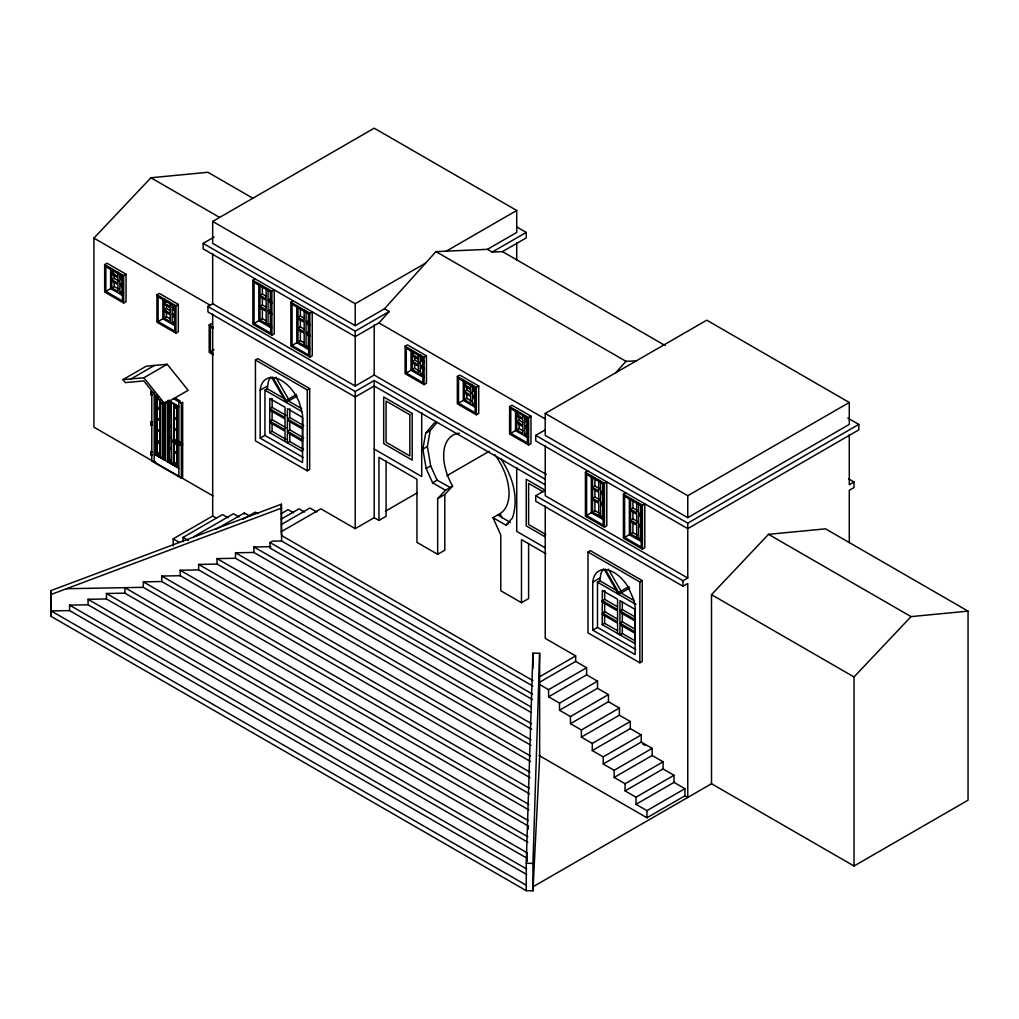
<?xml version="1.0" encoding="UTF-8"?>
<svg xmlns="http://www.w3.org/2000/svg" width="1019" height="1019" viewBox="0 0 1019 1019"><rect width="100%" height="100%" fill="white"/><g stroke="black" fill="none" stroke-linecap="round" stroke-linejoin="round"><path stroke-width="1.5" d="M164.072 457.365C163.906 457.187 164.416 457.327 163.562 456.295M175.268 462.843C175.204 464.995 177.37 463.925 175.102 463.314C177.14 462.843 174.58 465.288 175.981 463.021M158.098 407.676C158.047 410.224 157.97 407.727 158.633 408.492M164.416 456.346C163.46 456.83 164.632 457.48 164.416 457.378M302.605 427.713L287.396 418.936L287.396 408.644L302.643 417.446L302.541 451.608L269.691 432.642L269.78 398.467L285.027 407.269L285.027 417.561L269.755 408.746L269.742 410.109L285.027 418.936L285.027 429.903L269.717 421L272.098 419.637L272.124 410.3M269.691 432.642L272.06 431.266L272.086 422.414M269.755 408.746L272.124 407.371L272.149 398.569M634.722 640.645L622.329 633.5L619.947 634.862L619.947 624.583L635.13 633.347L635.13 631.971L619.947 623.208L619.947 612.304L635.155 621.081L635.155 619.705L619.947 610.929L619.947 600.637L635.194 609.438L635.104 643.613L602.242 624.634L602.331 590.472L617.578 599.274L617.578 609.553L602.305 600.739L602.305 602.114L617.578 610.929L617.578 621.896L602.267 613.005L604.649 611.629L604.675 602.293M602.242 624.634L604.611 623.271L604.636 614.419M602.305 600.739L604.675 599.363L604.7 590.561M158.582 419.446C157.767 421.841 157.41 417.179 158.404 420.236C157.423 417.688 157.881 420.72 158.404 420.236M164.696 446.182C163.511 443.596 163.613 446.984 164.836 445.902M164.467 423.777L163.779 422.388L164.747 423.649M169.676 425.292C168.861 427.496 169.816 426.095 169.014 426.159M170.097 403.537L169.421 404.237L169.345 403.014M176.16 452.92C174.236 451.099 175.485 452.372 176.338 452.614C176.058 451.71 174.122 452.079 176.402 452.576M159.219 430.948L159.053 430.298M163.779 433.623C165.295 435.903 163.715 433.865 163.626 434.4C165.307 435.801 163.792 433.712 164.556 434.514C163.04 432.464 165.511 436.591 163.575 434.272M176.376 407.727C175.816 407.676 174.86 407.167 176.325 407.46M176.325 441.507L175.192 440.412L176.262 441.609M157.894 430.133C158.697 433.19 156.799 428.63 158.531 431.432M158.671 419.624C157.805 420.63 156.951 418.809 158.709 419.79M158.709 453.608C156.48 452.691 158.289 454.092 158.684 453.748M159.231 419.65L159.168 419.102M164.39 423.637L163.906 422.363M169.638 425.42L170.084 426.872L168.988 425.789M170.135 449.315C170.007 449.022 168.848 448.615 169.651 448.36M169.867 438.03C168.568 436.17 169.269 437.393 170.198 438.043C167.715 435.801 171.026 439.265 169.116 437.673C170.44 437.291 168.912 438.985 169.651 436.603M170.148 426.12C168.364 425.687 169.027 426.91 170.237 426.299M170.033 460.626C169.307 459.951 169.103 459.811 170.198 459.951M170.007 426.643L170.097 426.159M176.325 429.738C175.981 429.891 174.211 428.935 176.376 430.222M176.249 407.842L175.192 406.67L176.338 407.562M169.663 414.364C169.256 415.688 168.887 415.841 169.676 414.071M158.251 397.677L157.448 396.569L158.569 397.665M158.531 431.292L157.69 430.107M158.442 419.968L157.525 419.637L158.034 418.962M164.658 411.638C163.779 412.224 163.6 412.147 164.467 411.51M164.747 445.558C163.18 445.685 163.702 445.621 164.747 446.067M164.276 446.042C164.008 444.348 163.69 446.984 164.811 445.736M170.033 403.575C168.95 404.174 169.625 405.486 169.676 402.811M169.676 448.182C169.205 450.029 168.925 447.8 169.906 448.385M169.906 403.409L169.269 403.893L170.262 404.199M175.332 441.291L175.192 440.475M176.096 430.413L175.128 429.661L176.325 429.954M164.135 456.537C163.32 456.079 165.002 457.875 163.741 456.143M169.167 414.313C169.065 416.478 170.3 413.981 169.447 415.434C170.542 414.797 168.415 415.293 170.262 415.141M175.943 463.62L175.255 463.059L176.236 463.811M157.537 442.233L158.34 442.73M169.129 448.118C171.536 450.984 167.549 447.736 170.262 448.882M176.121 407.625C175.319 406.122 175.663 408.479 175.943 406.759M158.569 453.888L157.423 452.869L158.633 453.786M164.377 412.466L163.715 411.166L164.53 412.491M170.198 460.155L169.103 460.142L169.651 459.098M170.097 448.526L169.129 448.666L170.198 448.704M176.223 418.325C174.899 418.452 175.701 417.624 176.223 419.153M158.009 453.863C156.429 451.481 159.448 454.538 157.499 452.678M164.39 412.338L163.588 411.307L164.594 412.504M169.969 459.594L169.663 460.563L168.988 459.556M158.531 408.109C157.703 409.154 157.028 408.67 157.932 407.613M158.518 419.484C157.372 420.58 157.614 418.249 158.365 419.688M158.378 431.432L157.767 430.107M164.568 434.935L163.588 434.005L164.811 434.795M170.097 437.278L169.167 437.699L169.765 437.138M169.982 448.895L169.192 448.245M176.376 418.669L175.268 418.733L175.344 417.815M158.404 452.92L157.678 453.646L158.021 452.449M159.231 430.349L158.187 429.789M169.663 459.34C169.46 460.282 169.383 460.983 169.345 459.238M157.614 419.815L157.474 418.987M158.085 441.163C159.626 443.571 156.302 442.475 158.518 441.202M157.665 442.386C157.869 440.883 157.869 442.857 158.391 442.628M158.633 453.264C157.856 453.137 156.646 453.417 158.531 453.086M158.34 441.711L157.945 442.31L158.633 442.233M165.371 434.209L164.9 433.521M169.816 448.857L169.052 448.22M169.396 460.142L169.281 459.302L169.218 460.244M176.058 407.842C174.848 406.224 175.803 408.683 175.625 406.581M158.404 442.221C157.117 441.049 157.805 443.736 158.251 441.533M164.174 446.105L164.059 444.883M164.53 422.719L163.83 423.28L164.377 422.579M170.135 403.753C168.148 402.747 169.116 404.441 170.275 404.059M168.988 448.577L170.275 449.035M175.93 452.831L175.293 451.583L175.268 452.474L175.79 451.634L175.535 452.729L176.338 452.614M175.65 429.266L175.243 429.967L176.262 430.362M175.574 463.288L175.586 463.416M158.646 431.152L157.448 430.795L158.021 429.954M163.83 423.458C163.957 422.095 163.307 424.401 164.658 422.885M175.65 430.311L175.892 429.623M526.237 890.695L526.237 863.271L532.912 653.192L539.637 653.294L539.637 757.525L532.95 890.81L526.237 890.695L51.154 616.419L50.95 590.6L281.371 504.201L281.588 541L532.912 686.105M532.95 890.81L532.95 863.386L539.637 653.294M157.588 441.609L158.123 442.654L157.907 441.736M157.512 418.936L157.779 419.204M157.652 419.127L158.111 419.013M164.709 456.881C164.607 457.136 162.976 457.047 164.034 456.181M169.791 437.61L170.097 437.418M157.448 407.804L158.085 408.848M163.995 423.509L164.084 422.592M164.454 434.973L163.613 433.801L164.441 434.846M169.753 414.504L169.472 415.485M170.007 448.984L169.129 448.946L169.294 448.029M176.007 429.725C175.217 429.993 174.427 429.763 176.223 429.572M176.147 441.584L175.23 440.45L176.223 441.405M169.23 425.547L169.09 426.388L170.148 426.464M163.842 433.648L163.677 434.438L163.715 433.788M164.39 423.573L164.072 422.592M178.21 444.22C182.006 446.666 179.306 438.145 177.166 442.615C177.573 443.978 177.268 443.634 179.65 444.679L180.134 444.386C171.154 441.329 186.961 441.431 176.746 444.793M157.767 442.259L157.792 441.902M169.052 448.335L169.906 449.252L169.498 448.398M158.467 408.148L157.588 408.555L158.251 407.791M169.651 414.491C168.594 415.051 169.676 415.243 169.307 414.287M158.06 397.639C157.907 396.633 157.346 398.174 158.111 396.951M528.211 829.148L528.364 826.103L124.891 593.16L106.46 593.491L106.46 598.968L527.829 842.254M527.154 861.45L527.307 852.916L88.029 599.299L88.029 604.789L527.307 858.406M169.027 425.675C170.542 427.674 168.746 424.668 169.6 426.808M169.969 414.618L169.014 414.669L169.753 415.332M158.404 407.944L157.588 407.906L158.251 408.925M158.047 453.43L157.767 452.856M150.85 394.124L150.927 391.181L151.372 395.334M151.016 424.324L150.863 421.637L152.315 421.637L151.462 422.07M150.774 421.649L151.372 425.534L151.551 422.133M150.876 451.697L152.379 451.863M151.016 454.512L151.016 451.914M151.143 452.258L151.372 455.722M169.804 426.311L169.001 426.057L170.084 426.872M157.461 430.706L158.111 431.113M163.588 445.086L164.097 446.042L164.161 444.985M169.294 403.167L169.816 404.314L169.23 403.053M168.976 437.113L169.345 437.711L169.651 436.909M164.326 434.323L163.779 434.17M175.408 440.323L176.02 441.647M158.314 397.41L157.486 396.951L158.098 397.244M176.223 452.054C174.567 452.958 175.701 451.812 175.535 452.742M164.581 411.791L163.613 411.243L164.314 411.905M158.009 408.262L157.703 408.492M169.804 414.72L169.167 415.077M163.588 456.525L163.995 456.461M169.167 460.18L169.192 459.289L169.32 459.938M170.211 426.515L169.027 426.273L169.918 425.866M164.314 411.332C163.83 412.173 163.46 412.644 164.365 411.727M175.879 419.178L176.096 418.159M176.16 419.178L175.141 418.529L176.402 418.834M169.613 438.004L169.727 437.368M163.842 412.198L164.123 412.135M169.829 404.352L169.027 403.193L169.663 404.339M175.561 417.854C176.083 420.554 174.873 416.86 176.325 418.707M175.141 451.761L175.535 452.716L176.16 452.092M170.262 403.893L169.129 403.307M175.243 407.218L175.701 407.587M164.123 457.378L163.613 456.665L164.67 457.136M158.467 396.901C157.104 397.295 157.881 397.537 157.958 396.837M168.988 403.511L169.269 404.11L169.218 403.473M175.434 430.145L175.217 429.152L175.612 430.171M157.512 397.028L158.225 397.079L157.423 396.62M169.179 403.766L169.651 403.269L169.001 403.702M175.969 452.449L175.243 452.474L175.65 451.761M175.153 440.807L175.281 440.463M163.995 445.469L164.416 445.812M157.792 408.517L158.404 408.95M175.841 418.159C175.319 419.573 175.077 417.777 175.561 419M175.574 430.005L175.293 429.317L175.65 429.878M182.503 444.297L182.044 443.138L181.866 444.819L182.325 443.966M182.337 444.08L181.879 443.52M163.983 411.51L164.25 411.523M175.434 417.828L175.497 418.516M164.836 423.407L163.842 422.987M175.268 429.381L175.421 429.993M175.472 463.912L175.994 463.874M157.779 442.182L157.97 442.348M165.345 445.736L164.9 444.768M176.504 444.551L176.211 443.545M177.79 443.329L177.854 441.444M177.217 444.883L177.077 443.8L176.211 443.889M178.465 441.367C179.815 445.303 175.561 443.15 178.083 443.482M178.847 441.533L178.108 442.794L179.879 444.526M157.869 408.097L157.932 408.441M164.084 411.561L163.906 411.791M163.804 434.654L164.416 434.565M169.498 415.395L170.275 415.306M175.612 418.07L175.574 418.936L175.332 418.338M163.944 445.978L163.575 445.596M175.612 452.347L175.688 452.181M175.243 451.863L175.217 452.232M459.276 433.215A44.543 25.717 60 0 0 452.589 486.127L445.469 490.241L432.591 482.815L426.171 468.511L422.872 449.137L425.675 433.164L434.145 423.089L437.049 422.49M450.22 487.502L437.113 480.204L430.68 465.9L427.381 446.526L430.184 430.566L436.782 422.719M158.531 430.591L157.525 430.871M169.383 437.469L169.906 437.151M159.295 408.288L158.62 407.383M163.893 445.252L164.428 445.723M157.932 419.42L157.792 419.943M169.613 426.031L169.906 425.789M163.855 444.883L163.842 445.914M151.258 395.308L152.213 394.824M151.105 424.452L151.5 425.038M151.372 425.534L151.334 422.248M151.258 455.697L152.379 455.111M284.518 398.747L267.309 388.812L268.494 380.928L270.85 376.979M617.068 590.753L599.86 580.817L601.044 572.933L603.414 568.971M175.523 406.721L175.663 406.798M169.574 425.725L169.613 426.362M169.383 426.133L169.536 425.598M175.434 452.041L175.828 452.27M163.613 434.043L163.613 433.801M157.92 430.693L158.251 430.285M177.026 442.998L174.007 441.252L172.937 441.877C169.421 440.157 176.58 440.399 177.013 442.998L173.001 441.431L176.262 443.431M172.3 440.616L173.192 440.361M151.207 425.407L152.213 425.025M178.261 442.908L179.229 441.8M384.507 308.757L435.966 251.617L487.439 249.337L516.735 232.421L516.735 210.474L374.202 128.19L212.678 221.441L212.678 243.388L355.211 325.672L384.507 308.757L389.245 311.508L378.953 322.934L355.211 336.639L203.176 248.878L203.176 243.388L214.13 237.07M615.705 372.763L625.997 361.325L636.289 360.879M452.589 486.127L444.806 494.47L444.806 550.196L437.673 554.311L437.673 498.584L445.469 490.241M494.686 454.55A44.543 25.717 60 0 1 500.1 513.563L492.979 517.677L505.895 525.129L512.328 518.251C519.282 498.024 512.442 475.58 500.647 458.588M213.137 495.998L93.914 427.165L93.914 238.102L150.927 177.765L207.927 172.275L253.158 198.387M711.504 783.726L711.504 594.676L768.517 534.325L825.53 528.848L968.05 611.133L968.05 800.182L854.037 866.01L711.504 783.726L533.154 886.696M854.037 866.01L854.037 676.96L911.037 616.61L968.05 611.133M177.077 443.8L178.401 443.265M178.414 443.048L179.586 442.157M171.612 441.393L172.937 440.31M176.44 442.501L176.249 443.813M104.664 264.596L107.046 263.233L126.05 274.2L126.05 301.624L123.668 303L104.664 292.033L104.664 264.596L123.668 275.576L126.05 274.2M111.797 270.086L111.797 272.825L114.166 271.462M111.797 279.69L117.975 283.257L117.975 277.767L111.797 274.2L111.797 279.69L114.166 278.314L119.108 281.168M119.873 274.748L119.873 277.486L122.242 276.124M105.861 291.345L122.484 300.949L122.484 276.264L105.861 266.66L105.861 291.345L110.612 288.606L123.401 295.981M111.797 287.918L117.975 291.485L117.975 284.619L111.797 281.053L111.797 287.918L114.166 286.543L119.108 289.396M119.873 284.352L122.242 282.976L122.242 280.238L119.873 278.862L119.873 284.352L122.344 285.779L122.242 291.205L119.873 292.58L119.873 285.715L122.344 287.141M156.926 294.771L159.295 293.396L178.3 304.375L178.3 331.799L175.93 333.175L156.926 322.195L156.926 294.771L175.93 305.738L178.3 304.375M164.046 298.885L164.046 303L166.428 301.624M164.046 309.852L170.224 313.419L170.224 307.942L164.046 304.375L164.046 309.852L166.428 308.49L170.135 310.629M172.135 303.547L172.135 307.662L174.504 306.286M158.111 321.52L174.746 331.111L174.746 306.426L158.111 296.835L158.111 321.52L162.862 318.769L174.376 325.418M164.046 318.081L170.224 321.647L170.224 314.795L164.046 311.228L164.046 318.081L166.428 316.718L170.135 318.858M174.593 310.464L172.135 309.037L172.135 314.514L174.504 313.151L174.504 309.037M174.593 317.317L172.135 315.89L172.135 322.743L174.504 321.38L174.504 315.89M252.865 280.301L271.869 291.268L274.238 289.905L274.238 333.786L271.869 335.162L252.865 324.182L252.865 280.301L255.234 278.926M545.089 484.675L374.202 386.01L355.211 396.99L207.927 311.954L207.927 306.477L212.678 303.726L355.211 386.01L374.202 375.043L546.337 474.421M266.074 296.16L262.367 294.02L259.985 295.383L266.163 298.949L266.163 288.288M213.251 354.727L209.188 352.37L209.188 324.946L211.557 323.571M122.917 379.641L146.29 366.152L167.218 364.28L188.146 390.315L164.772 403.817L162.39 404.021L143.845 380.94L125.286 382.596L122.917 379.641L143.845 377.782L167.218 364.28M131.069 378.915L154.442 365.426M268.061 289.383L268.061 300.045L270.443 298.682L270.443 291.052M266.074 307.127L262.367 304.987L259.985 306.362L266.163 309.929L266.163 300.325L259.985 296.758M271.767 303.56L268.061 301.42L268.061 311.024L270.443 309.649L270.443 302.796M254.049 323.494L270.672 333.098L270.672 291.956L254.049 282.352L254.049 323.494L258.801 320.756L271.589 328.143M259.985 284.721L259.985 320.068L262.367 318.705L266.074 320.845M290.861 302.248L309.865 313.215L312.247 311.839L312.247 355.733L309.865 357.096L290.861 346.129L290.861 302.248L293.243 300.872M212.933 328.475L210.373 326.997L210.373 351.682L213.939 349.632M151.436 391.92L152.213 391.551M304.07 318.094L300.363 315.954L297.994 317.329L304.171 320.896L304.171 310.222M162.39 404.021L166.517 401.639M306.069 311.33L306.069 321.991L308.439 320.616L308.439 312.999M304.07 329.073L300.363 326.933L297.994 328.296L304.171 331.863L304.171 322.271L297.994 318.705M174.682 397.805L180.21 400.989L178.847 401.703L178.873 476.663M255.438 360.013L257.807 358.65L309.674 388.583L309.674 469.441L307.292 470.816L255.438 440.87L255.438 360.013L307.292 389.959L309.674 388.583M151.78 391.729L151.78 461.059L181.318 478.102L182.656 477.338L182.656 402.39L181.318 403.129L173.357 398.595M212.678 221.441L355.211 303.726L425.675 263.042M446.258 251.158L516.735 210.474M309.776 325.507L306.069 323.367L306.069 332.958L308.439 331.595L308.439 324.73M292.058 345.441L308.681 355.045L308.681 313.903L292.058 304.299L292.058 345.441L296.809 342.702L309.598 350.09M297.994 306.655L297.994 342.015L300.363 340.639L304.07 342.779M203.176 243.388L355.211 331.162L389.245 311.508M492.19 252.075L526.237 232.421L526.237 237.898L502.482 251.617L492.19 252.075L487.439 249.337M260.189 390.188A30.137 17.399 60 0 1 273.742 377.705A30.137 17.399 60 0 1 295.599 394.977L299 401.448L302.541 414.644L302.541 462.588L260.189 438.132L260.189 390.188L267.309 386.074M171.867 441.316L173.459 440.475M172.096 441.393L173.115 440.807M174.058 440.807L171.523 441.189M173.663 441.749L174.669 441.176M174.58 441.609L173.612 441.736M175.255 441.584L174.3 442.513M174.262 442.501L175.153 441.991M303.203 457.48L264.94 435.38L264.94 390.188L267.309 388.812M175.141 442.424L175.854 442.017M175.714 442.412L174.924 442.31M177.357 442.08C177.714 444.195 176.593 441.456 178.108 441.291M175.612 443.24L176.262 442.857M177.408 442.475L177.51 443.176M177.268 442.908L176.083 443.087M156.366 455.136L165.575 460.028L165.575 403.588M178.108 442.972L176.16 444.144L177.892 442.896M176.16 444.144L178.312 443.15M178.516 443.507L176.325 444.335M179.892 442.552L178.542 443.214M176.567 444.666L178.529 443.609M180.134 442.985L178.631 443.392M180.274 443.405L178.694 443.558M178.847 444.348L178.108 443.953M179.229 444.526L176.733 444.679M180.325 443.8L178.72 443.724M179.586 444.59L178.542 444.029M181.433 443.354C184.273 441.736 179.637 443.634 181.433 445.265M181.369 445.227L182.579 444.602M165.244 456.334L165.358 456.869M154.2 392.213L154.2 462.448L155.589 461.747M168.517 461.543L177.14 466.715M168.772 461.734L168.644 400.658L177.14 405.562L176.898 467.122M169.052 400.429L169.052 461.569L169.23 400.212M296.465 394.493L286.11 400.48L272.672 377.17M297.038 396.111L286.11 402.416L271.882 377.769M405.091 346.243L407.46 344.868L426.464 355.848L426.464 383.271L424.095 384.647L405.091 373.667L405.091 346.243L424.095 357.21L426.464 355.848M287.396 418.936L289.778 417.561L303.713 425.611M260.189 438.132L264.94 435.38M412.211 351.733L412.211 354.472L414.593 353.096M207.927 306.477L355.211 391.5L374.202 380.533L545.089 479.185M302.605 429.088L287.396 420.299L287.396 431.215L289.778 429.84L303.687 437.877M412.211 361.325L418.389 364.891L418.389 359.414L412.211 355.848L412.211 361.325L414.593 359.962L419.535 362.815M420.287 355.02L420.287 359.134L422.668 357.771M406.275 372.992L422.898 382.584L422.898 357.898L406.275 348.307L406.275 372.992L411.026 370.241L423.815 377.629M412.211 369.553L418.389 373.12L418.389 366.267L412.211 362.7L412.211 369.553L414.593 368.19L419.535 371.043M303.547 449.443L289.778 441.494L287.396 442.87L287.396 432.578L302.579 441.342M423.993 362.649L420.287 360.509L420.287 365.999L422.668 364.624L422.668 361.885M423.993 369.502L420.287 367.362L420.287 374.228L422.668 372.852L422.668 368.738M173.179 545.967L173.179 538.834L212.678 516.034L216.385 518.161M457.34 376.419L459.722 375.043L478.726 386.01L478.726 413.447L476.344 414.809L457.34 403.842L457.34 376.419L476.344 387.386L478.726 386.01M183.038 541.675L183.038 537.395L222.537 514.582L228.001 517.741M193.967 536.567L233.466 513.767L238.93 516.913M464.473 381.896L464.473 384.647L466.842 383.271M215.786 529.46L244.394 512.939L249.859 516.098M243.057 519.193L255.323 512.124L258.049 513.691M464.473 391.5L470.651 395.066L470.651 389.576L464.473 386.01L464.473 391.5L466.842 390.124L471.784 392.977M472.549 385.195L472.549 389.309L474.918 387.933M458.537 403.155L475.16 412.759L475.16 388.073L458.537 378.469L458.537 403.155L463.288 400.416L474.79 407.065M464.473 399.728L470.651 403.295L470.651 396.442L464.473 392.875L464.473 399.728L466.842 398.353L471.784 401.206M475.02 392.098L472.549 390.685L472.549 396.162L474.918 394.799L474.918 390.685L472.549 389.309M281.282 513.576L288.097 509.653L293.561 512.799M475.02 398.964L472.549 397.537L472.549 404.39L474.918 403.027L474.918 397.537L472.549 396.162M425.675 433.164L430.184 430.566M281.32 519.053L299.026 508.825L304.49 511.984M281.346 524.518L309.954 508.01L316.782 511.946M422.872 449.137L427.381 446.526M532.912 680.616L281.588 535.51L281.371 531.638L320.883 508.825L355.211 528.644L374.202 517.677L378.953 520.416L386.086 516.302L386.086 461.097M532.517 699.582L269.997 548.018L269.997 542.528L272.366 541.165L281.588 541M509.602 406.581L511.984 405.218L530.988 416.185L530.988 443.609L528.606 444.985L509.602 434.018L509.602 406.581L528.606 417.561L530.988 416.185M516.735 410.695L516.735 414.809L519.104 413.447M426.171 468.511L430.68 465.9M516.735 421.675L522.9 425.241L522.9 419.752L516.735 416.185L516.735 421.675L519.104 420.299L522.811 422.439M524.81 416.733L524.81 419.484L527.18 418.108M510.786 433.33L527.422 442.934L527.422 418.249L510.786 408.644L510.786 433.33L515.538 430.591L528.339 437.966M516.735 429.903L522.9 433.47L522.9 426.604L516.735 423.038L516.735 429.903L519.104 428.528L522.811 430.668M545.229 413.447L706.766 320.183L849.286 402.467L849.286 424.413L687.761 517.665L545.229 435.38L545.229 413.447L687.761 495.731L849.286 402.467M528.517 422.987L524.81 420.847L524.81 426.337L527.18 424.961L527.18 420.847M432.591 482.815L437.113 480.204M385.437 511.194L416.847 493.056M446.895 475.707L489.235 451.264M528.517 429.84L524.81 427.713L524.81 434.565L527.18 433.19L527.18 429.075M847.821 418.083L858.788 424.413L858.788 429.903L687.761 528.644L535.727 440.87L535.727 435.38L545.267 429.878M437.673 498.584L444.806 494.47M539.038 755.461L646.938 817.76L684.934 795.814L687.761 797.444L687.761 583.505L683.01 586.243L535.727 501.221L535.727 495.731L545.229 490.241L526.237 479.274L526.237 525.906L545.229 536.873M585.415 472.294L604.42 483.273L606.789 481.898L606.789 525.779L604.42 527.154L585.415 516.187L585.415 472.294L587.785 470.931M505.895 525.129L508.15 523.83M599.86 488.865L594.918 486.012L592.536 487.388L598.713 490.954L598.713 480.28M600.611 481.376L600.611 492.05L602.993 490.674L602.993 483.057M599.86 499.832L594.918 496.979L592.536 498.355L598.713 501.921L598.713 492.317L592.536 488.751M604.318 495.552L600.611 493.413L600.611 503.017L602.993 501.641L602.993 493.413M586.6 515.499L603.223 525.091L603.223 483.949L586.6 474.357L586.6 515.499L591.351 512.748L604.14 520.136M592.536 476.714L592.536 512.073L594.918 510.697L599.86 513.551M623.424 494.24L642.416 505.207L644.798 503.845L644.798 547.725L642.416 549.101L623.424 538.121L623.424 494.24L625.793 492.865M637.856 510.812L632.914 507.959L630.544 509.322L636.722 512.888L636.722 502.227M638.62 503.322L638.62 513.984L641.002 512.621L641.002 505.004M637.856 521.779L632.914 518.926L630.544 520.301L636.722 523.868L636.722 514.264L630.544 510.697M587.988 552.018L590.358 550.642L642.225 580.588L642.225 661.446L639.843 662.809L587.988 632.863L587.988 552.018L639.843 581.951L642.225 580.588M641.091 516.786L638.62 515.359L638.62 524.963L641.002 523.588L641.002 516.735M624.609 537.433L641.231 547.037L641.231 505.895L624.609 496.291L624.609 537.433L629.36 534.695L640.862 541.344M630.544 498.66L630.544 534.007L632.914 532.644L637.856 535.497M492.979 517.677L500.775 535.013L500.775 590.74L521.486 602.7L528.606 598.586L528.606 543.382M535.727 435.38L687.761 523.155L858.788 424.413M592.74 582.18A30.137 17.399 60 0 1 606.305 569.697A30.137 17.399 60 0 1 628.15 586.969L633.92 600.14L635.104 606.636L635.104 654.58L592.74 630.124L592.74 582.18L599.86 578.066M635.754 649.472L597.491 627.386L597.491 582.18L599.86 580.817M629.029 586.498L618.673 592.472L605.235 569.175M629.589 588.103L618.673 594.408L604.433 569.761M619.947 610.929L622.329 609.553L635.003 616.877M592.74 630.124L597.491 627.386M535.727 495.731L683.01 580.754L687.761 578.015L687.761 523.155M849.286 542.541L849.286 490.241L854.037 487.502L854.037 482.012L849.286 484.764L849.286 434.603M619.947 623.208L622.329 621.832L634.977 629.143M539.026 677.087L575.671 655.93L575.671 661.42L539.026 682.577M548.591 689.672L586.6 667.725L586.6 674.858L548.591 696.805L548.591 689.672L539.038 684.144M559.52 703.11L597.529 681.163L597.529 688.296L559.52 710.243L559.52 703.11L548.591 696.805M570.449 716.548L608.458 694.601L608.458 701.734L570.449 723.681L570.449 716.548L559.52 710.243M581.378 729.986L619.374 708.039L619.374 715.172L581.378 737.119L581.378 729.986L570.449 723.681M592.294 743.424L630.302 721.49L630.302 728.61L592.294 750.557L592.294 743.424L581.378 737.119M603.223 756.862L641.231 734.928L641.231 742.061L603.223 763.995L603.223 756.862L592.294 750.557M614.151 770.3L652.16 748.366L652.16 755.499L614.151 777.433L614.151 770.3L603.223 763.995M625.08 783.751L663.089 761.804L663.089 768.937L625.08 790.884L625.08 783.751L614.151 777.433M636.009 797.189L674.018 775.242L674.018 782.375L636.009 804.322L636.009 797.189L625.08 790.884M636.009 804.322L646.938 810.627L684.934 788.681L684.934 795.814M165.154 460.066L156.506 455.073L165.205 459.811M178.809 406.899L168.301 400.836M178.809 468.281L154.251 454.041M157.907 430.897L158.047 431.075M51.154 616.419L51.154 594.472L281.588 508.086M176.898 405.728L167.931 400.671L167.931 461.824L176.797 466.511M181.357 478.089L181.318 403.129L182.618 402.378M164.11 457.136L164.25 457.289M530.733 712.268L253.935 552.464L253.935 546.974L270.825 546.668M531.574 729.209L235.504 558.272L235.504 552.795L253.935 552.464M531.039 745.36L217.06 564.093L217.06 558.603L235.504 558.272M530.504 761.511L198.629 569.901L198.629 564.411L217.06 564.093M529.969 777.663L180.197 575.722L180.197 570.232L198.629 569.901M529.434 793.814L161.766 581.531L161.766 576.041L180.197 575.722M528.899 809.952L143.322 587.339L143.322 581.862L161.766 581.531M66.515 588.715L143.322 587.339M88.029 599.299L106.46 598.968M526.772 874.544L69.585 610.598L69.585 605.12L88.029 604.789M69.585 610.598L51.154 610.929L526.237 885.205M159.919 456.627L159.677 400.149M163.155 403.155L163.155 458.028L162.913 403.155M171.485 463.301L171.243 402.161L171.485 463.441M174.198 464.868L173.956 403.715M526.237 863.271L532.95 863.386M156.174 455.162L156.238 395.372M167.74 461.836L167.804 400.48M516.646 226.88L526.237 232.421M502.482 251.617L665.089 345.505M848.521 478.841L854.037 482.012M435.966 251.617L625.997 361.325M150.927 177.765L219.442 217.327M768.517 534.325L911.037 616.61M378.953 322.934L545.7 419.204M412.211 354.472L418.389 358.038L418.389 355.3M420.287 359.134L423.993 361.274M464.473 384.647L470.651 388.214L470.651 384.099M516.735 414.809L522.9 418.376L522.9 415.637M524.81 419.484L528.517 421.611M420.287 365.999L423.993 368.126M524.81 426.337L528.517 428.477M420.287 374.228L423.993 376.355M472.549 404.39L475.02 405.817M524.81 434.565L528.517 436.705M268.061 300.045L271.767 302.184M306.069 321.991L309.776 324.131M600.611 492.05L604.318 494.19M638.62 513.984L641.091 515.41M268.061 311.024L271.767 313.164M306.069 332.958L309.776 335.098M600.611 503.017L604.318 505.157M638.62 524.963L641.091 526.39M259.985 307.725L266.163 311.292L266.163 323.634M271.767 314.527L268.061 312.387L268.061 324.73L270.443 323.367L270.443 312.566M297.994 329.672L304.171 333.238L304.171 345.581M309.776 336.474L306.069 334.334L306.069 346.677L308.439 345.301L308.439 334.499M592.536 499.73L598.713 503.297L598.713 515.639M604.318 506.532L600.611 504.392L600.611 516.735L602.993 515.359L602.993 504.558M630.544 521.664L636.722 525.231L636.722 537.573M641.091 527.753L638.62 526.326L638.62 538.669L641.002 537.306L641.002 528.046M259.985 320.068L271.767 326.87M297.994 342.015L309.776 348.816M592.536 512.073L604.318 518.875M630.544 534.007L641.091 540.095M543.127 491.769L528.606 483.388L528.606 524.53L545.764 534.44M687.761 578.015L545.229 495.731L545.229 445.57M93.914 238.102L210.398 305.356M711.504 594.676L854.037 676.96M209.188 324.946L213.251 327.29M111.797 272.825L117.975 276.391L117.975 272.277M119.873 277.486L122.344 278.913M164.046 303L170.224 306.566L170.224 303.828M172.135 307.662L174.593 309.088M172.135 314.514L174.593 315.941M119.873 292.58L122.344 294.007M172.135 322.743L174.593 324.169M210.373 351.682L212.933 353.16M374.202 449.099L421.713 476.535L421.713 412.631M545.229 547.84L516.735 531.383L516.735 467.492M288.492 401.04L301.726 408.683M621.042 593.045L634.277 600.688M264.94 390.188L302.006 411.587M597.491 582.18L635.881 604.343M545.917 553.725L521.486 539.611L521.486 602.7M272.124 407.371L286.122 415.459M604.675 599.363L617.412 606.713M287.396 431.215L302.579 439.979M272.06 431.266L286.122 439.393M604.611 623.271L617.399 630.646M437.673 554.311L416.962 542.363L416.962 479.274L378.953 457.327L378.953 520.416M575.671 655.93L545.229 638.353L545.229 505.946M575.671 661.42L586.6 667.725M586.6 674.858L597.529 681.163M597.529 688.296L608.458 694.601M608.458 701.734L619.374 708.039M619.374 715.172L630.302 721.49M162.403 457.174L164.887 458.639M176.72 466.74L168.046 461.76L176.771 466.919M630.302 728.61L641.231 734.928M641.231 742.061L652.16 748.366M642.594 743.946L645.333 745.513M652.16 755.499L663.089 761.804M663.089 768.937L674.018 775.242M269.997 542.528L532.517 694.105M674.018 782.375L684.934 788.681M253.935 546.974L530.733 706.791M235.504 552.795L531.574 723.732M183.038 537.395L188.502 540.554M217.06 558.603L531.039 739.883M173.179 538.834L179.344 542.388M198.629 564.411L530.504 756.022M180.197 570.232L529.969 772.173M161.766 576.041L529.434 788.324M143.322 581.862L528.899 804.475M528.364 820.613L124.891 587.67L124.891 593.16M106.46 593.491L527.829 836.765M69.585 605.12L526.772 869.067M604.649 611.629L617.399 619.043M272.098 419.637L286.122 427.789M602.267 614.317L617.578 623.208L617.578 633.5M269.717 422.312L285.027 431.215L285.027 441.494M497.731 514.926L510.404 522.53M143.845 377.782L164.772 403.817M608.394 569.175L621.042 591.096M275.843 377.17L288.492 399.104M177.319 443.048L177.854 443.876M500.1 513.563L502.049 517.894M177.319 441.635L177.573 442.781M177.548 441.482L177.675 442.717M50.95 590.6L51.154 594.472M687.761 495.731L687.761 517.665M683.01 580.754L683.01 586.243M646.938 810.627L646.938 817.76M642.416 505.207L642.416 549.101M639.843 581.951L639.843 662.809M632.914 500.329L632.914 507.959M632.914 510.697L632.914 518.926M632.914 521.843L632.914 532.644M629.36 498.304L629.36 534.695M622.329 602.204L622.329 609.553M622.329 612.483L622.329 621.832M622.329 624.672L622.329 633.5M604.42 483.273L604.42 527.154M594.918 478.395L594.918 486.012M594.918 490.126L594.918 496.979M594.918 501.437L594.918 510.697M591.351 476.357L591.351 512.748M532.912 653.192L532.912 668.426M528.606 417.561L528.606 444.985M519.104 416.185L519.104 420.299M519.104 423.038L519.104 428.528M516.735 242.611L516.735 259.845M515.538 410.53L515.538 430.591M476.344 387.386L476.344 414.809M466.842 387.386L466.842 390.124M466.842 394.238L466.842 398.353M463.288 380.354L463.288 400.416M424.095 357.21L424.095 384.647M414.593 355.848L414.593 359.962M414.593 362.7L414.593 368.19M411.026 350.192L411.026 370.241M374.202 324.895L374.202 375.043M374.202 380.533L374.202 517.677M355.211 303.726L355.211 325.672M355.211 331.162L355.211 386.01M355.211 391.5L355.211 528.644M309.865 313.215L309.865 357.096M307.292 389.959L307.292 470.816M300.363 308.337L300.363 315.954M300.363 320.068L300.363 326.933M300.363 331.392L300.363 340.639M296.809 306.299L296.809 342.702M289.778 408.746L289.778 417.561M289.778 420.49L289.778 429.84M289.778 432.68L289.778 441.494M281.371 504.201L281.371 531.638M271.869 291.268L271.869 335.162M262.367 286.39L262.367 294.02M262.367 296.758L262.367 304.987M262.367 307.904L262.367 318.705M258.801 284.365L258.801 320.756M244.394 512.939L244.394 514.035M212.678 253.578L212.678 303.726M212.678 313.992L212.678 516.034M176.669 405.295L176.758 466.906M175.93 305.738L175.93 333.175M174.198 403.715L174.198 465.008M168.772 400.582L168.772 461.874M168.275 400.836L168.173 461.709L168.071 400.798M166.428 305.738L166.428 308.49M166.428 311.228L166.428 316.718M165.333 460.435L165.333 402.263L165.205 460.244L156.366 455.111L156.391 395.601M162.862 298.72L162.862 318.769M162.632 403.307L162.632 458.333M162.39 401.741L162.39 458.193M159.919 400.174L159.919 456.767M157.206 395.474L157.206 455.2M156.824 395.767L156.824 454.92M156.633 395.703L156.608 455.022M123.668 275.576L123.668 303M114.166 274.2L114.166 278.314M114.166 282.429L114.166 286.543M110.612 268.545L110.612 288.606M169.294 461.097L171.893 462.741L169.294 461.097M412.211 413.447L383.704 396.99L383.704 443.622L412.211 460.078L412.211 413.447M409.842 414.822L386.086 401.104L386.086 442.246L409.842 455.964L409.842 414.822"/></g></svg>
